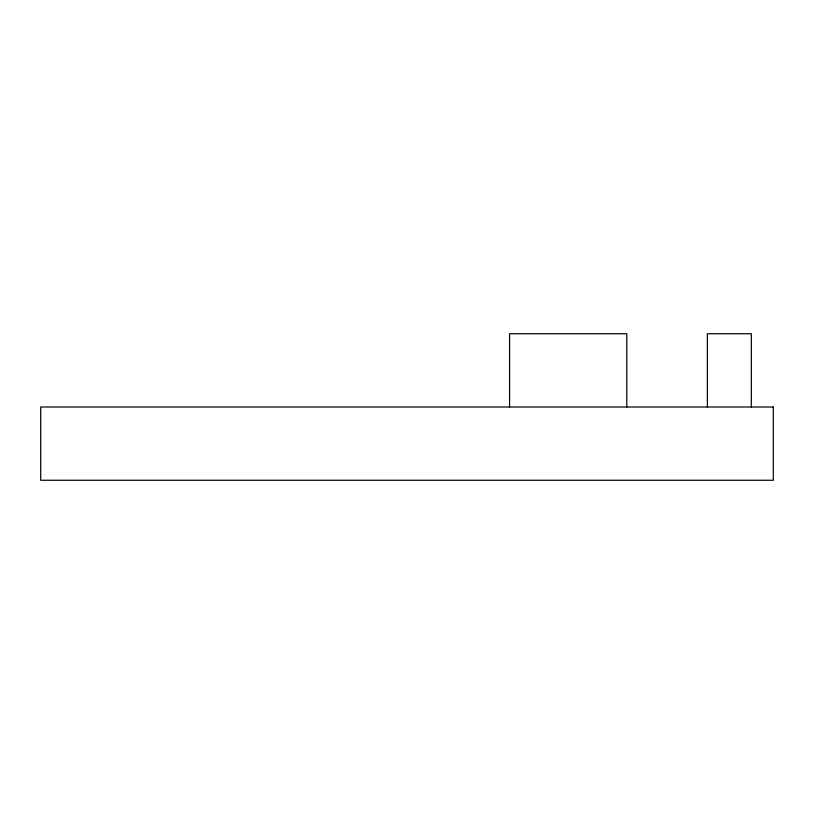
<?xml version="1.0" encoding="UTF-8"?>
<svg xmlns="http://www.w3.org/2000/svg" width="814" height="814" viewBox="0 0 814 814"><rect width="100%" height="100%" fill="white"/><g stroke="black" fill="none" stroke-linecap="round" stroke-linejoin="round"><path stroke-width="1.22" d="M751.322 407L751.322 333.74L707.366 333.74L707.366 407M626.78 407L626.78 333.74L509.564 333.74L509.564 407M773.3 407L40.7 407L40.7 480.26L773.3 480.26L773.3 407"/></g></svg>
